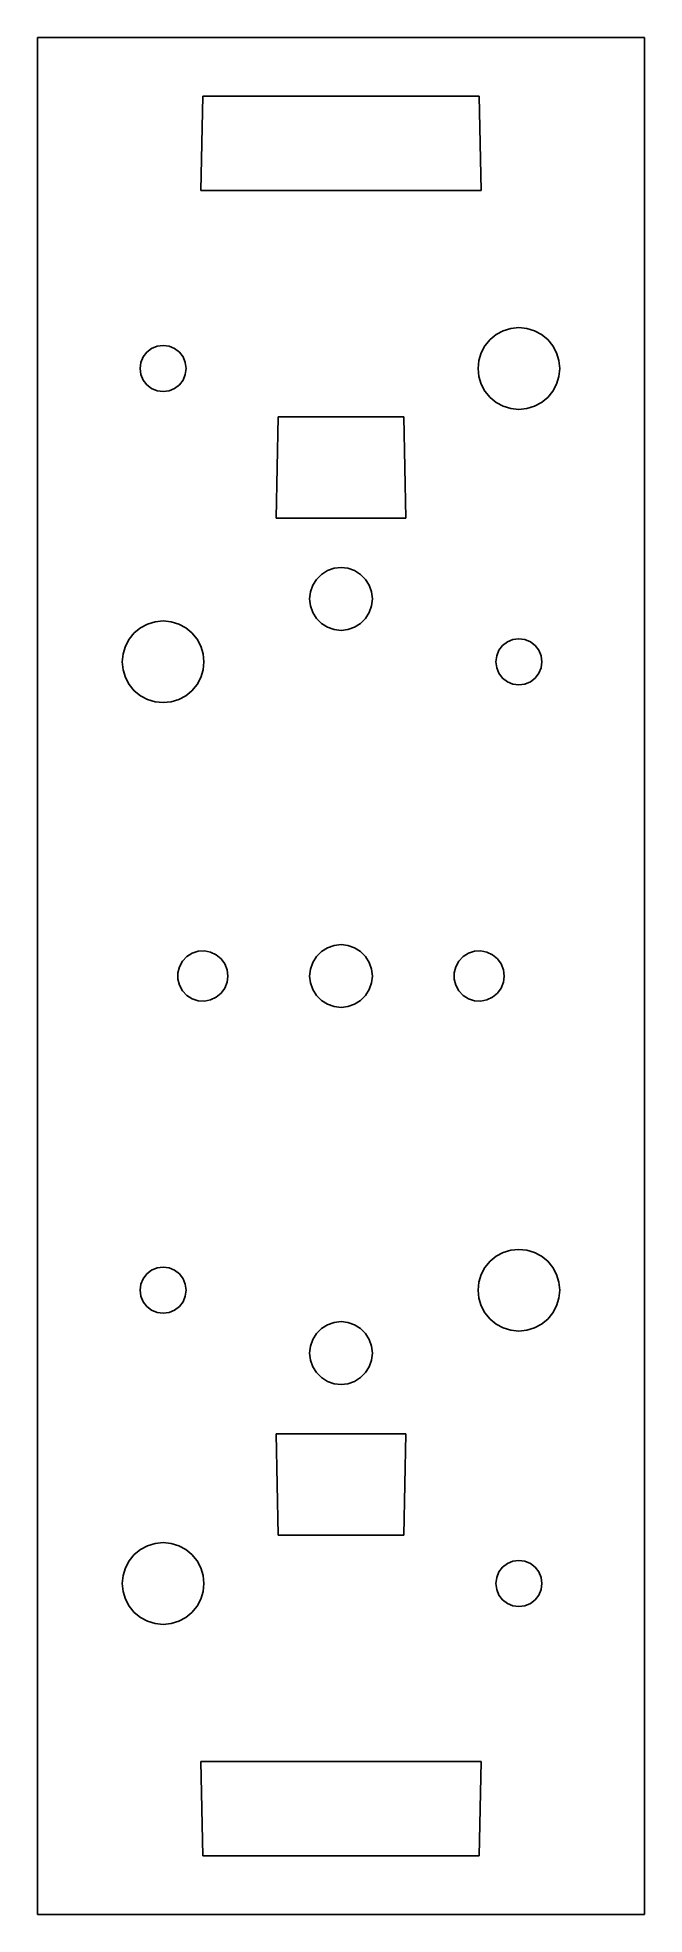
# Model space of a CAD drawing. Header units: metres. Extents: x -14.5 to 14.5, y -44.8 to 44.8.
import ezdxf

# ---------------------------------------------------------------- set-up
doc = ezdxf.new("R2010")
doc.units = ezdxf.units.M

msp = doc.modelspace()

# ---------------------------------------------------------------- linework, layer by layer
for p, q in [((14.5, 44.8), (-14.5, 44.8)), ((-14.5, 44.8), (-14.5, -44.8)), ((14.5, -44.8), (14.5, 44.8)), ((-6.7, 37.5), (-6.59999, 42)), ((-6.59999, 42), (6.59999, 42)), ((6.59999, 42), (6.7, 37.5)), ((6.7, 37.5), (-6.7, 37.5)), ((7.12114, 30.3788), (7.41663, 30.6214)), ((7.41663, 30.6214), (7.75375, 30.8016)), ((7.75375, 30.8016), (8.11957, 30.9125)), ((8.11957, 30.9125), (8.5, 30.95)), ((8.5, 30.95), (8.88042, 30.9125)), ((8.88042, 30.9125), (9.24623, 30.8016)), ((9.24623, 30.8016), (9.58336, 30.6214)), ((9.58336, 30.6214), (9.87885, 30.3788)), ((-9.45262, 29.55), (-9.27782, 29.7778)), ((-9.27782, 29.7778), (-9.04999, 29.9526)), ((-9.04999, 29.9526), (-8.7847, 30.0625)), ((-8.7847, 30.0625), (-8.5, 30.1)), ((-8.5, 30.1), (-8.21529, 30.0625)), ((-8.21529, 30.0625), (-7.95, 29.9526)), ((-7.95, 29.9526), (-7.72217, 29.7778)), ((-7.72217, 29.7778), (-7.54736, 29.55)), ((6.58746, 29.3804), (6.69843, 29.7462)), ((6.69843, 29.7462), (6.87863, 30.0834)), ((6.87863, 30.0834), (7.12114, 30.3788)), ((9.87885, 30.3788), (10.1214, 30.0834)), ((10.1214, 30.0834), (10.3016, 29.7462)), ((10.3016, 29.7462), (10.4125, 29.3804)), ((-9.59999, 29), (-9.56252, 29.2847)), ((-9.56252, 28.7153), (-9.59999, 29)), ((-9.56252, 29.2847), (-9.45262, 29.55)), ((-9.45262, 28.45), (-9.56252, 28.7153)), ((-7.54736, 29.55), (-7.43747, 29.2847)), ((-7.43747, 28.7153), (-7.54736, 28.45)), ((-7.43747, 29.2847), (-7.39999, 29)), ((-7.39999, 29), (-7.43747, 28.7153)), ((6.54999, 29), (6.58746, 29.3804)), ((6.58746, 28.6196), (6.54999, 29)), ((10.4125, 29.3804), (10.45, 29)), ((10.45, 29), (10.4125, 28.6196)), ((-9.27782, 28.2222), (-9.45262, 28.45)), ((-9.04999, 28.0474), (-9.27782, 28.2222)), ((-8.7847, 27.9375), (-9.04999, 28.0474)), ((-8.5, 27.9), (-8.7847, 27.9375)), ((-8.21529, 27.9375), (-8.5, 27.9)), ((-7.95, 28.0474), (-8.21529, 27.9375)), ((-7.72217, 28.2222), (-7.95, 28.0474)), ((-7.54736, 28.45), (-7.72217, 28.2222)), ((6.69843, 28.2538), (6.58746, 28.6196)), ((6.87863, 27.9166), (6.69843, 28.2538)), ((7.12114, 27.6211), (6.87863, 27.9166)), ((10.1214, 27.9166), (9.87885, 27.6211)), ((10.3016, 28.2538), (10.1214, 27.9166)), ((10.4125, 28.6196), (10.3016, 28.2538)), ((7.41663, 27.3786), (7.12114, 27.6211)), ((7.75375, 27.1984), (7.41663, 27.3786)), ((8.11957, 27.0875), (7.75375, 27.1984)), ((8.5, 27.05), (8.11957, 27.0875)), ((8.88042, 27.0875), (8.5, 27.05)), ((9.24623, 27.1984), (8.88042, 27.0875)), ((9.58336, 27.3786), (9.24623, 27.1984)), ((9.87885, 27.6211), (9.58336, 27.3786)), ((-3.09999, 21.85), (-3, 26.7)), ((-3, 26.7), (3, 26.7)), ((3, 26.7), (3.09999, 21.85)), ((3.09999, 21.85), (-3.09999, 21.85)), ((-1.35144, 18.6508), (-1.17274, 18.9352)), ((-1.17274, 18.9352), (-0.935226, 19.1727)), ((-0.935226, 19.1727), (-0.650818, 19.3514)), ((-0.650818, 19.3514), (-0.333771, 19.4624)), ((-0.333771, 19.4624), (0, 19.5)), ((0, 19.5), (0.333771, 19.4624)), ((0.333771, 19.4624), (0.650818, 19.3514)), ((0.650818, 19.3514), (0.935226, 19.1727)), ((0.935226, 19.1727), (1.17274, 18.9352)), ((1.17274, 18.9352), (1.35144, 18.6508)), ((-1.5, 18), (-1.46239, 18.3338)), ((-1.46239, 17.6662), (-1.5, 18)), ((-1.46239, 18.3338), (-1.35144, 18.6508)), ((1.35144, 18.6508), (1.46239, 18.3338)), ((1.46239, 18.3338), (1.5, 18)), ((1.5, 18), (1.46239, 17.6662)), ((-1.35144, 17.3492), (-1.46239, 17.6662)), ((-1.17274, 17.0648), (-1.35144, 17.3492)), ((-0.935226, 16.8272), (-1.17274, 17.0648)), ((1.17274, 17.0648), (0.935226, 16.8272)), ((1.35144, 17.3492), (1.17274, 17.0648)), ((1.46239, 17.6662), (1.35144, 17.3492)), ((-10.1214, 16.0834), (-9.87885, 16.3788)), ((-9.87885, 16.3788), (-9.58336, 16.6214)), ((-9.58336, 16.6214), (-9.24623, 16.8016)), ((-9.24623, 16.8016), (-8.88042, 16.9125)), ((-8.88042, 16.9125), (-8.5, 16.95)), ((-8.5, 16.95), (-8.11957, 16.9125)), ((-8.11957, 16.9125), (-7.75375, 16.8016)), ((-7.75375, 16.8016), (-7.41663, 16.6214)), ((-7.41663, 16.6214), (-7.12114, 16.3788)), ((-7.12114, 16.3788), (-6.87863, 16.0834)), ((-0.650818, 16.6485), (-0.935226, 16.8272)), ((-0.333771, 16.5376), (-0.650818, 16.6485)), ((0, 16.5), (-0.333771, 16.5376)), ((0.333771, 16.5376), (0, 16.5)), ((0.650818, 16.6485), (0.333771, 16.5376)), ((0.935226, 16.8272), (0.650818, 16.6485)), ((-10.45, 15), (-10.4125, 15.3804)), ((-10.4125, 15.3804), (-10.3016, 15.7462)), ((-10.3016, 15.7462), (-10.1214, 16.0834)), ((-6.87863, 16.0834), (-6.69843, 15.7462)), ((-6.69843, 15.7462), (-6.58746, 15.3804)), ((-6.58746, 15.3804), (-6.54999, 15)), ((7.39999, 15), (7.43747, 15.2847)), ((7.43747, 15.2847), (7.54736, 15.55)), ((7.54736, 15.55), (7.72217, 15.7778)), ((7.72217, 15.7778), (7.95, 15.9526)), ((7.95, 15.9526), (8.21529, 16.0625)), ((8.21529, 16.0625), (8.5, 16.1)), ((8.5, 16.1), (8.7847, 16.0625)), ((8.7847, 16.0625), (9.04999, 15.9526)), ((9.04999, 15.9526), (9.27782, 15.7778)), ((9.27782, 15.7778), (9.45262, 15.55)), ((9.45262, 15.55), (9.56252, 15.2847)), ((9.56252, 15.2847), (9.59999, 15)), ((-10.4125, 14.6196), (-10.45, 15)), ((-10.3016, 14.2538), (-10.4125, 14.6196)), ((-6.58746, 14.6196), (-6.69843, 14.2538)), ((-6.54999, 15), (-6.58746, 14.6196)), ((7.43747, 14.7153), (7.39999, 15)), ((7.54736, 14.45), (7.43747, 14.7153)), ((7.72217, 14.2222), (7.54736, 14.45)), ((9.45262, 14.45), (9.27782, 14.2222)), ((9.56252, 14.7153), (9.45262, 14.45)), ((9.59999, 15), (9.56252, 14.7153)), ((-10.1214, 13.9166), (-10.3016, 14.2538)), ((-9.87885, 13.6211), (-10.1214, 13.9166)), ((-9.58336, 13.3786), (-9.87885, 13.6211)), ((-7.12114, 13.6211), (-7.41663, 13.3786)), ((-6.87863, 13.9166), (-7.12114, 13.6211)), ((-6.69843, 14.2538), (-6.87863, 13.9166)), ((7.95, 14.0474), (7.72217, 14.2222)), ((8.21529, 13.9375), (7.95, 14.0474)), ((8.5, 13.9), (8.21529, 13.9375)), ((8.7847, 13.9375), (8.5, 13.9)), ((9.04999, 14.0474), (8.7847, 13.9375)), ((9.27782, 14.2222), (9.04999, 14.0474)), ((-9.24623, 13.1984), (-9.58336, 13.3786)), ((-8.88042, 13.0875), (-9.24623, 13.1984)), ((-8.5, 13.05), (-8.88042, 13.0875)), ((-8.11957, 13.0875), (-8.5, 13.05)), ((-7.75375, 13.1984), (-8.11957, 13.0875)), ((-7.41663, 13.3786), (-7.75375, 13.1984)), ((-7.57082, 0.705338), (-7.3649, 0.924606)), ((-7.3649, 0.924606), (-7.11093, 1.08578)), ((-7.11093, 1.08578), (-6.82484, 1.17874)), ((-6.82484, 1.17874), (-6.52464, 1.19763)), ((-6.52464, 1.19763), (-6.22917, 1.14127)), ((-6.22917, 1.14127), (-5.957, 1.01318)), ((-5.957, 1.01318), (-5.72523, 0.821442)), ((-1.35144, 0.650818), (-1.17274, 0.935226)), ((-1.17274, 0.935226), (-0.935226, 1.17274)), ((-0.935226, 1.17274), (-0.650818, 1.35144)), ((-0.650818, 1.35144), (-0.333771, 1.46239)), ((-0.333771, 1.46239), (0, 1.5)), ((0, 1.5), (0.333771, 1.46239)), ((0.333771, 1.46239), (0.650818, 1.35144)), ((0.650818, 1.35144), (0.935226, 1.17274)), ((0.935226, 1.17274), (1.17274, 0.935226)), ((1.17274, 0.935226), (1.35144, 0.650818)), ((5.62917, 0.705338), (5.83508, 0.924606)), ((5.83508, 0.924606), (6.08905, 1.08578)), ((6.08905, 1.08578), (6.37514, 1.17874)), ((6.37514, 1.17874), (6.67534, 1.19763)), ((6.67534, 1.19763), (6.97081, 1.14127)), ((6.97081, 1.14127), (7.24298, 1.01318)), ((7.24298, 1.01318), (7.47476, 0.821442)), ((-7.79053, 0.150391), (-7.71573, 0.441742)), ((-7.79053, -0.150391), (-7.79053, 0.150391)), ((-7.71573, 0.441742), (-7.57082, 0.705338)), ((-5.72523, 0.821442), (-5.54843, 0.578094)), ((-5.54843, 0.578094), (-5.4377, 0.298416)), ((-5.4377, 0.298416), (-5.39999, 0)), ((-5.39999, 0), (-5.4377, -0.298416)), ((-1.5, 0), (-1.46239, 0.333771)), ((-1.46239, -0.333771), (-1.5, 0)), ((-1.46239, 0.333771), (-1.35144, 0.650818)), ((1.35144, 0.650818), (1.46239, 0.333771)), ((1.46239, 0.333771), (1.5, 0)), ((1.5, 0), (1.46239, -0.333771)), ((5.40945, 0.150391), (5.48427, 0.441742)), ((5.40945, -0.150391), (5.40945, 0.150391)), ((5.48427, 0.441742), (5.62917, 0.705338)), ((7.47476, 0.821442), (7.65157, 0.578094)), ((7.65157, 0.578094), (7.7623, 0.298416)), ((7.7623, 0.298416), (7.79999, 0)), ((7.79999, 0), (7.7623, -0.298416)), ((-7.71573, -0.441742), (-7.79053, -0.150391)), ((-7.57082, -0.705338), (-7.71573, -0.441742)), ((-7.3649, -0.924606), (-7.57082, -0.705338)), ((-5.72523, -0.821442), (-5.957, -1.01318)), ((-5.54843, -0.578094), (-5.72523, -0.821442)), ((-5.4377, -0.298416), (-5.54843, -0.578094)), ((-1.35144, -0.650818), (-1.46239, -0.333771)), ((-1.17274, -0.935226), (-1.35144, -0.650818)), ((1.35144, -0.650818), (1.17274, -0.935226)), ((1.46239, -0.333771), (1.35144, -0.650818)), ((5.48427, -0.441742), (5.40945, -0.150391)), ((5.62917, -0.705338), (5.48427, -0.441742)), ((5.83508, -0.924606), (5.62917, -0.705338)), ((7.47476, -0.821442), (7.24298, -1.01318)), ((7.65157, -0.578094), (7.47476, -0.821442)), ((7.7623, -0.298416), (7.65157, -0.578094)), ((-7.11093, -1.08578), (-7.3649, -0.924606)), ((-6.82484, -1.17874), (-7.11093, -1.08578)), ((-6.52464, -1.19763), (-6.82484, -1.17874)), ((-6.22917, -1.14127), (-6.52464, -1.19763)), ((-5.957, -1.01318), (-6.22917, -1.14127)), ((-0.935226, -1.17274), (-1.17274, -0.935226)), ((-0.650818, -1.35144), (-0.935226, -1.17274)), ((-0.333771, -1.46239), (-0.650818, -1.35144)), ((0, -1.5), (-0.333771, -1.46239)), ((0.333771, -1.46239), (0, -1.5)), ((0.650818, -1.35144), (0.333771, -1.46239)), ((0.935226, -1.17274), (0.650818, -1.35144)), ((1.17274, -0.935226), (0.935226, -1.17274)), ((6.08905, -1.08578), (5.83508, -0.924606)), ((6.37514, -1.17874), (6.08905, -1.08578)), ((6.67534, -1.19763), (6.37514, -1.17874)), ((6.97081, -1.14127), (6.67534, -1.19763)), ((7.24298, -1.01318), (6.97081, -1.14127)), ((7.12114, -13.6211), (7.41663, -13.3786)), ((7.41663, -13.3786), (7.75375, -13.1984)), ((7.75375, -13.1984), (8.11957, -13.0875)), ((8.11957, -13.0875), (8.5, -13.05)), ((8.5, -13.05), (8.88042, -13.0875)), ((8.88042, -13.0875), (9.24623, -13.1984)), ((9.24623, -13.1984), (9.58336, -13.3786)), ((9.58336, -13.3786), (9.87885, -13.6211)), ((-9.45262, -14.45), (-9.27782, -14.2222)), ((-9.27782, -14.2222), (-9.04999, -14.0474)), ((-9.04999, -14.0474), (-8.7847, -13.9375)), ((-8.7847, -13.9375), (-8.5, -13.9)), ((-8.5, -13.9), (-8.21529, -13.9375)), ((-8.21529, -13.9375), (-7.95, -14.0474)), ((-7.95, -14.0474), (-7.72217, -14.2222)), ((-7.72217, -14.2222), (-7.54736, -14.45)), ((6.58746, -14.6196), (6.69843, -14.2538)), ((6.69843, -14.2538), (6.87863, -13.9166)), ((6.87863, -13.9166), (7.12114, -13.6211)), ((9.87885, -13.6211), (10.1214, -13.9166)), ((10.1214, -13.9166), (10.3016, -14.2538)), ((10.3016, -14.2538), (10.4125, -14.6196)), ((-9.59999, -15), (-9.56252, -14.7153)), ((-9.56252, -15.2847), (-9.59999, -15)), ((-9.56252, -14.7153), (-9.45262, -14.45)), ((-7.54736, -14.45), (-7.43747, -14.7153)), ((-7.43747, -14.7153), (-7.39999, -15)), ((-7.39999, -15), (-7.43747, -15.2847)), ((6.54999, -15), (6.58746, -14.6196)), ((6.58746, -15.3804), (6.54999, -15)), ((10.4125, -14.6196), (10.45, -15)), ((10.45, -15), (10.4125, -15.3804)), ((-9.45262, -15.55), (-9.56252, -15.2847)), ((-9.27782, -15.7778), (-9.45262, -15.55)), ((-9.04999, -15.9526), (-9.27782, -15.7778)), ((-8.7847, -16.0625), (-9.04999, -15.9526)), ((-8.5, -16.1), (-8.7847, -16.0625)), ((-8.21529, -16.0625), (-8.5, -16.1)), ((-7.95, -15.9526), (-8.21529, -16.0625)), ((-7.72217, -15.7778), (-7.95, -15.9526)), ((-7.54736, -15.55), (-7.72217, -15.7778)), ((-7.43747, -15.2847), (-7.54736, -15.55)), ((6.69843, -15.7462), (6.58746, -15.3804)), ((6.87863, -16.0834), (6.69843, -15.7462)), ((7.12114, -16.3788), (6.87863, -16.0834)), ((10.1214, -16.0834), (9.87885, -16.3788)), ((10.3016, -15.7462), (10.1214, -16.0834)), ((10.4125, -15.3804), (10.3016, -15.7462)), ((-1.17274, -17.0648), (-0.935226, -16.8272)), ((-0.935226, -16.8272), (-0.650818, -16.6485)), ((-0.650818, -16.6485), (-0.333771, -16.5376)), ((-0.333771, -16.5376), (0, -16.5)), ((0, -16.5), (0.333771, -16.5376)), ((0.333771, -16.5376), (0.650818, -16.6485)), ((0.650818, -16.6485), (0.935226, -16.8272)), ((0.935226, -16.8272), (1.17274, -17.0648)), ((7.41663, -16.6214), (7.12114, -16.3788)), ((7.75375, -16.8016), (7.41663, -16.6214)), ((8.11957, -16.9125), (7.75375, -16.8016)), ((8.5, -16.95), (8.11957, -16.9125)), ((8.88042, -16.9125), (8.5, -16.95)), ((9.24623, -16.8016), (8.88042, -16.9125)), ((9.58336, -16.6214), (9.24623, -16.8016)), ((9.87885, -16.3788), (9.58336, -16.6214)), ((-1.5, -18), (-1.46239, -17.6662)), ((-1.46239, -17.6662), (-1.35144, -17.3492)), ((-1.35144, -17.3492), (-1.17274, -17.0648)), ((1.17274, -17.0648), (1.35144, -17.3492)), ((1.35144, -17.3492), (1.46239, -17.6662)), ((1.46239, -17.6662), (1.5, -18)), ((-1.46239, -18.3338), (-1.5, -18)), ((-1.35144, -18.6508), (-1.46239, -18.3338)), ((-1.17274, -18.9352), (-1.35144, -18.6508)), ((1.35144, -18.6508), (1.17274, -18.9352)), ((1.46239, -18.3338), (1.35144, -18.6508)), ((1.5, -18), (1.46239, -18.3338)), ((-0.935226, -19.1727), (-1.17274, -18.9352)), ((-0.650818, -19.3514), (-0.935226, -19.1727)), ((-0.333771, -19.4624), (-0.650818, -19.3514)), ((0, -19.5), (-0.333771, -19.4624)), ((0.333771, -19.4624), (0, -19.5)), ((0.650818, -19.3514), (0.333771, -19.4624)), ((0.935226, -19.1727), (0.650818, -19.3514)), ((1.17274, -18.9352), (0.935226, -19.1727)), ((-3, -26.7), (-3.09999, -21.85)), ((-3.09999, -21.85), (3.09999, -21.85)), ((3.09999, -21.85), (3, -26.7)), ((3, -26.7), (-3, -26.7)), ((-10.1214, -27.9166), (-9.87885, -27.6211)), ((-9.87885, -27.6211), (-9.58336, -27.3786)), ((-9.58336, -27.3786), (-9.24623, -27.1984)), ((-9.24623, -27.1984), (-8.88042, -27.0875)), ((-8.88042, -27.0875), (-8.5, -27.05)), ((-8.5, -27.05), (-8.11957, -27.0875)), ((-8.11957, -27.0875), (-7.75375, -27.1984)), ((-7.75375, -27.1984), (-7.41663, -27.3786)), ((-7.41663, -27.3786), (-7.12114, -27.6211)), ((-7.12114, -27.6211), (-6.87863, -27.9166)), ((-10.45, -29), (-10.4125, -28.6196)), ((-10.4125, -28.6196), (-10.3016, -28.2538)), ((-10.3016, -28.2538), (-10.1214, -27.9166)), ((-6.87863, -27.9166), (-6.69843, -28.2538)), ((-6.69843, -28.2538), (-6.58746, -28.6196)), ((-6.58746, -28.6196), (-6.54999, -29)), ((7.43747, -28.7153), (7.54736, -28.45)), ((7.54736, -28.45), (7.72217, -28.2222)), ((7.72217, -28.2222), (7.95, -28.0474)), ((7.95, -28.0474), (8.21529, -27.9375)), ((8.21529, -27.9375), (8.5, -27.9)), ((8.5, -27.9), (8.7847, -27.9375)), ((8.7847, -27.9375), (9.04999, -28.0474)), ((9.04999, -28.0474), (9.27782, -28.2222)), ((9.27782, -28.2222), (9.45262, -28.45)), ((9.45262, -28.45), (9.56252, -28.7153)), ((-10.4125, -29.3804), (-10.45, -29)), ((-10.3016, -29.7462), (-10.4125, -29.3804)), ((-6.58746, -29.3804), (-6.69843, -29.7462)), ((-6.54999, -29), (-6.58746, -29.3804)), ((7.39999, -29), (7.43747, -28.7153)), ((7.43747, -29.2847), (7.39999, -29)), ((7.54736, -29.55), (7.43747, -29.2847)), ((7.72217, -29.7778), (7.54736, -29.55)), ((9.45262, -29.55), (9.27782, -29.7778)), ((9.56252, -29.2847), (9.45262, -29.55)), ((9.56252, -28.7153), (9.59999, -29)), ((9.59999, -29), (9.56252, -29.2847)), ((-10.1214, -30.0834), (-10.3016, -29.7462)), ((-9.87885, -30.3788), (-10.1214, -30.0834)), ((-9.58336, -30.6214), (-9.87885, -30.3788)), ((-7.12114, -30.3788), (-7.41663, -30.6214)), ((-6.87863, -30.0834), (-7.12114, -30.3788)), ((-6.69843, -29.7462), (-6.87863, -30.0834)), ((7.95, -29.9526), (7.72217, -29.7778)), ((8.21529, -30.0625), (7.95, -29.9526)), ((8.5, -30.1), (8.21529, -30.0625)), ((8.7847, -30.0625), (8.5, -30.1)), ((9.04999, -29.9526), (8.7847, -30.0625)), ((9.27782, -29.7778), (9.04999, -29.9526)), ((-9.24623, -30.8016), (-9.58336, -30.6214)), ((-8.88042, -30.9125), (-9.24623, -30.8016)), ((-8.5, -30.95), (-8.88042, -30.9125)), ((-8.11957, -30.9125), (-8.5, -30.95)), ((-7.75375, -30.8016), (-8.11957, -30.9125)), ((-7.41663, -30.6214), (-7.75375, -30.8016)), ((-6.59999, -42), (-6.7, -37.5)), ((-6.7, -37.5), (6.7, -37.5)), ((6.7, -37.5), (6.59999, -42)), ((6.59999, -42), (-6.59999, -42)), ((-14.5, -44.8), (14.5, -44.8))]:
    msp.add_line(p, q)

doc.saveas('drawing.dxf')
